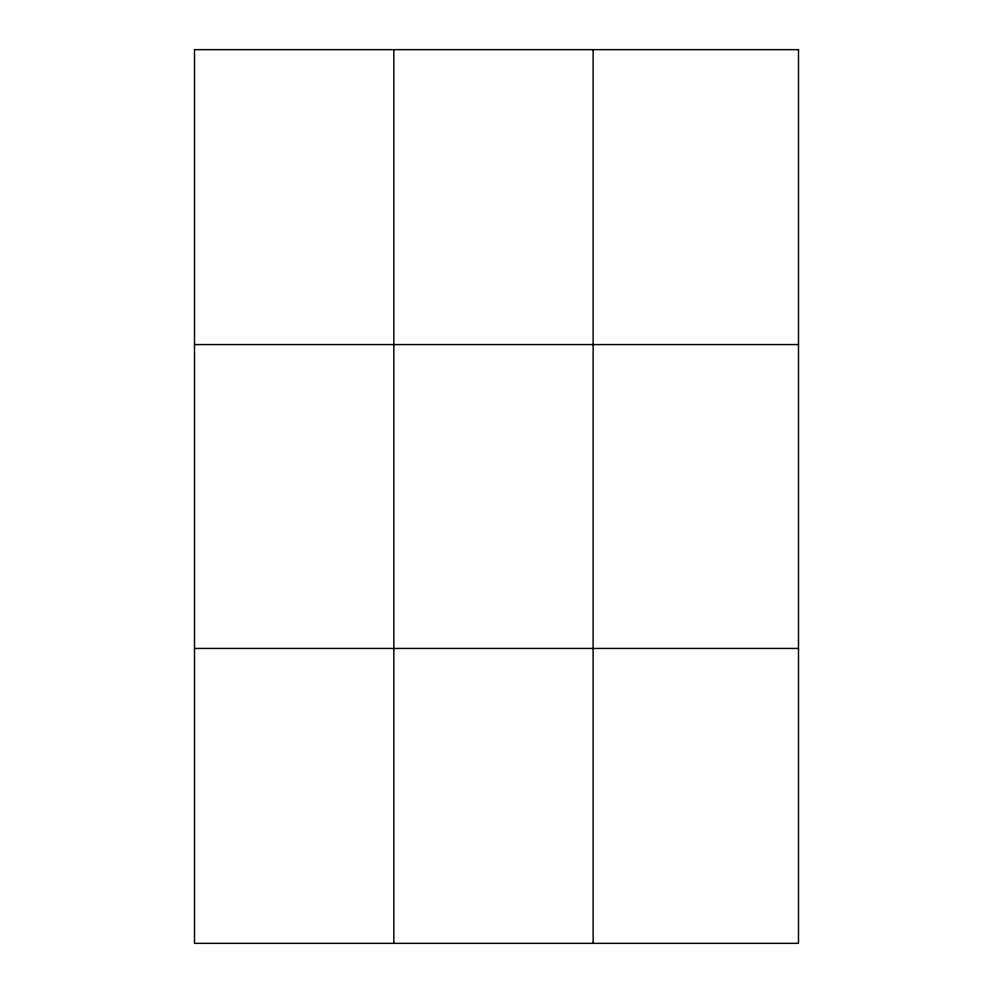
<?xml version="1.0" encoding="UTF-8"?>
<svg xmlns="http://www.w3.org/2000/svg" width="993" height="993" viewBox="0 0 993 993"><rect width="100%" height="100%" fill="white"/><g stroke="black" fill="none" stroke-linecap="round" stroke-linejoin="round"><path stroke-width="1.49" d="M393.824 943.35L393.824 49.65M593.131 943.35L593.131 49.65M194.504 344.571L798.496 344.571M194.504 648.429L798.496 648.429M798.496 49.65L798.496 943.35L194.504 943.35L194.504 49.65L798.496 49.65"/></g></svg>
